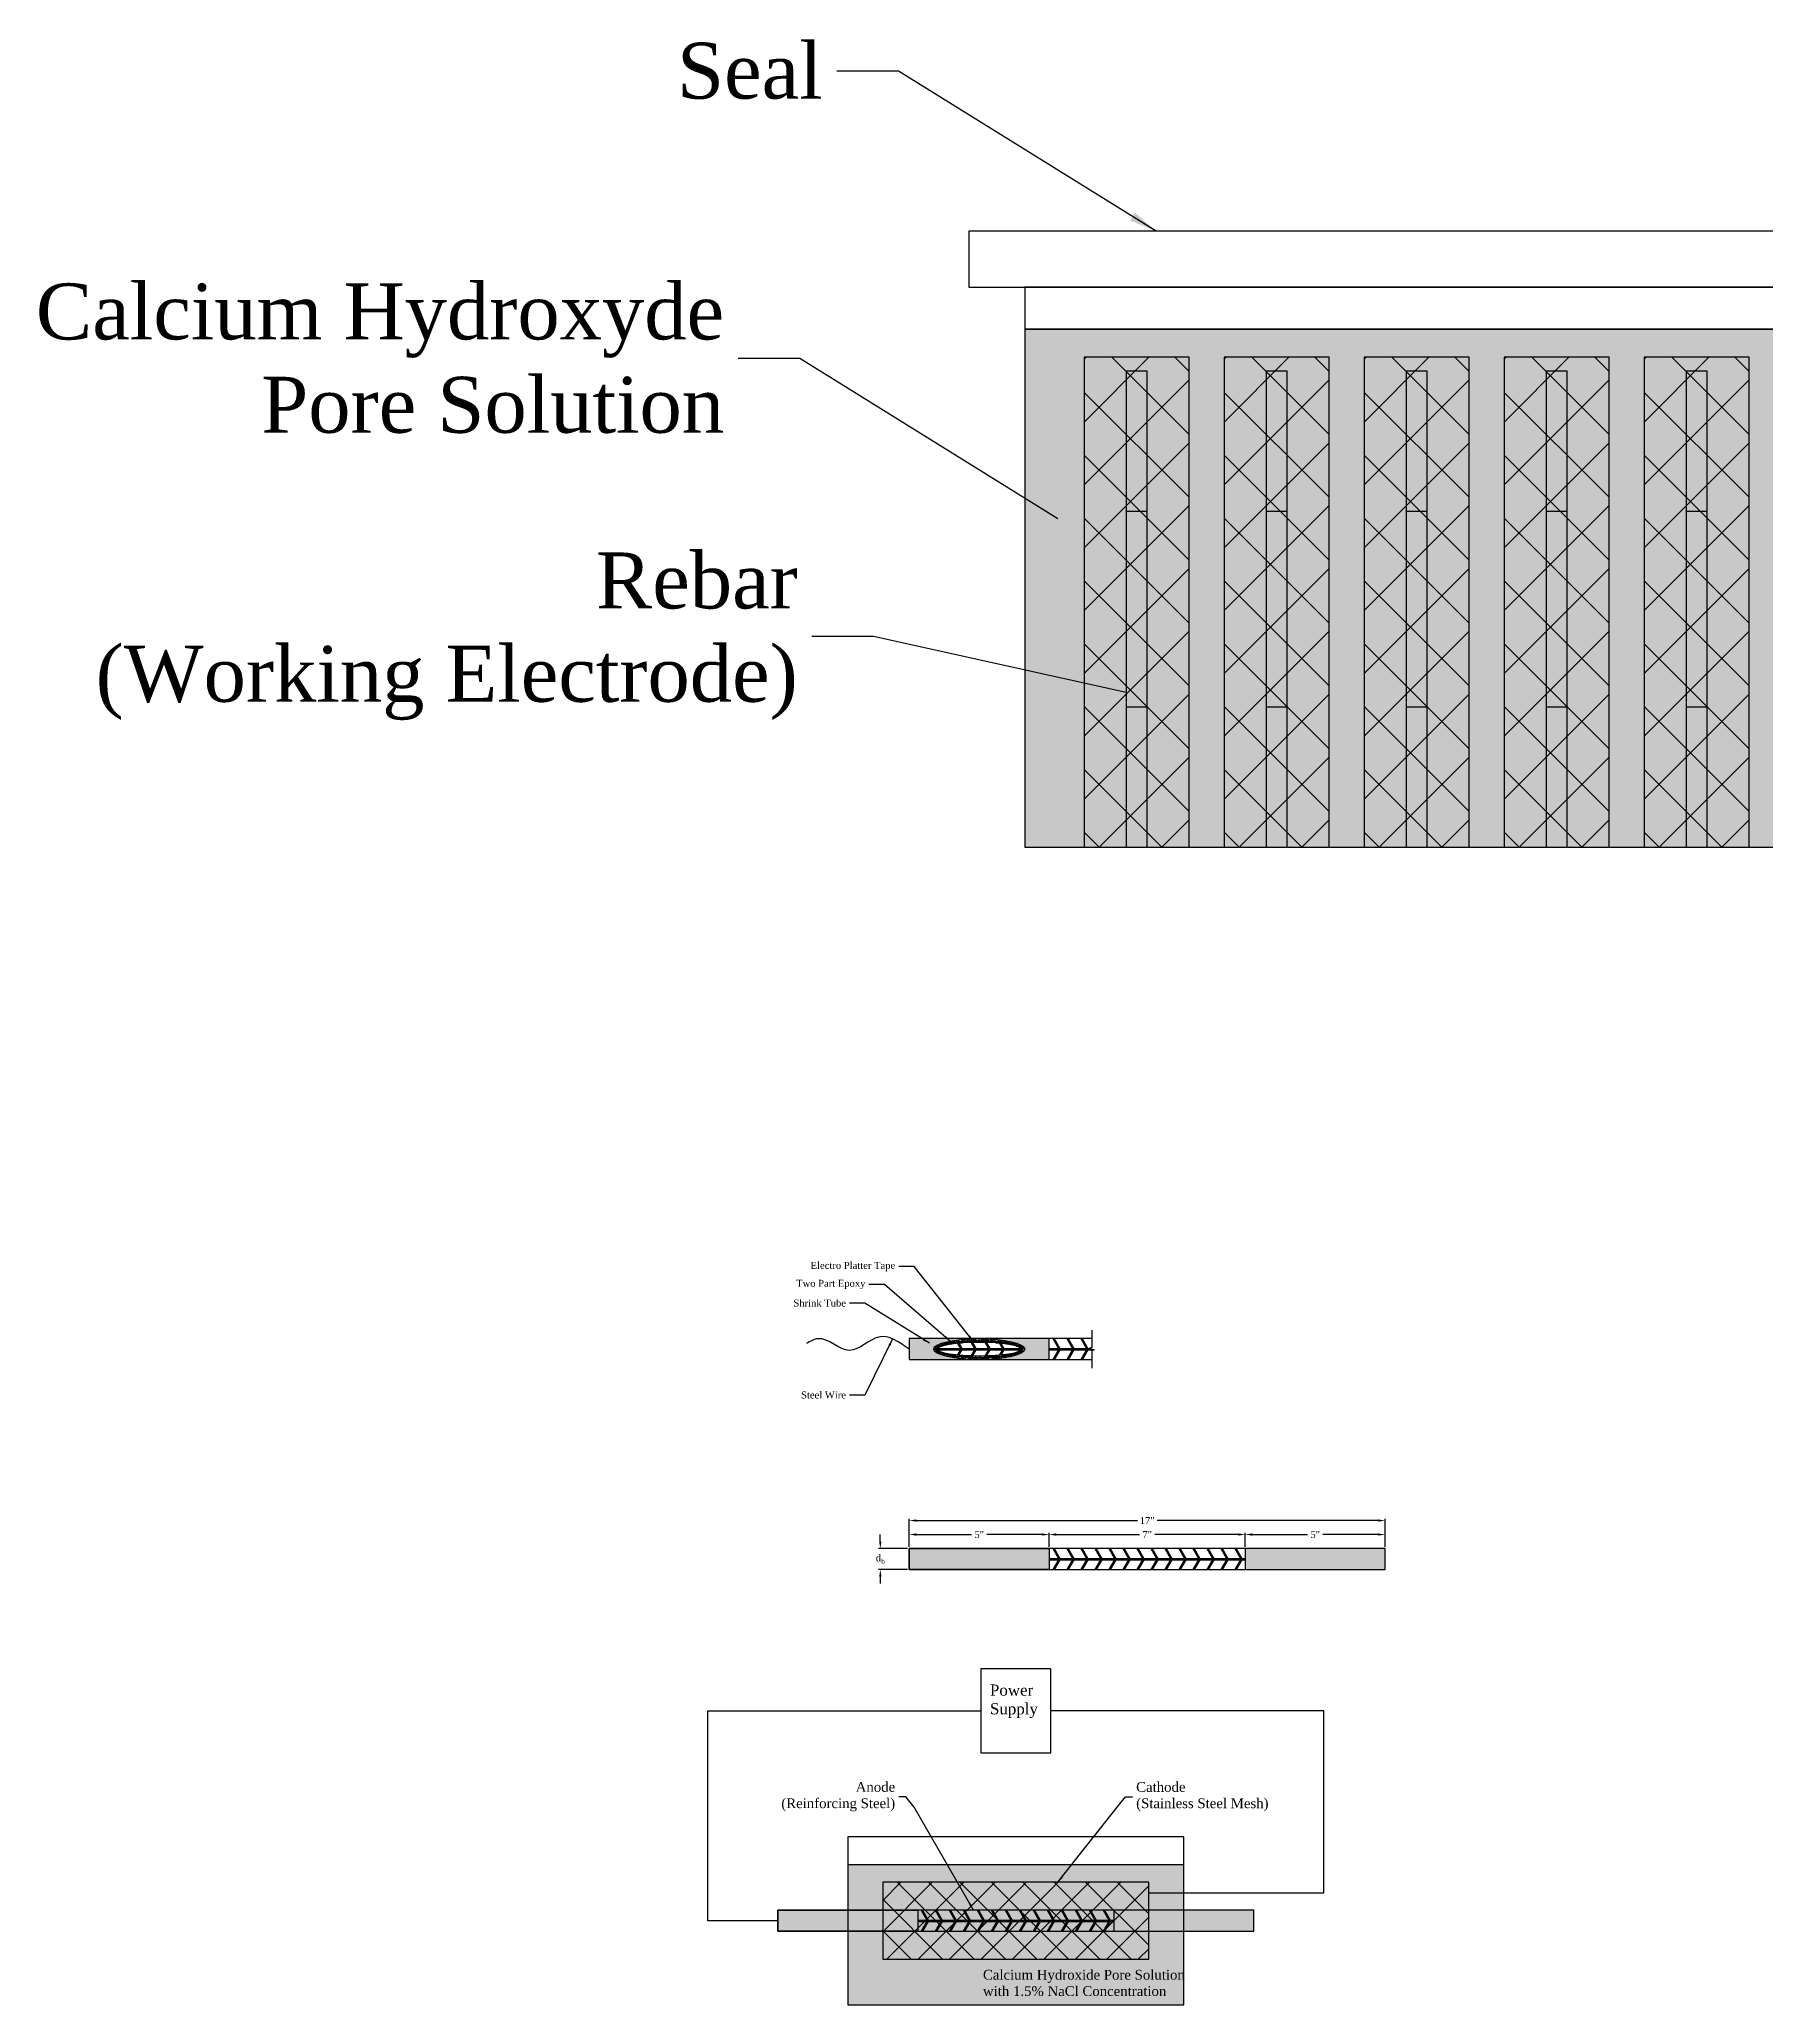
# Model space of a CAD drawing. Header units: metres. Extents: x -35 to 1129, y -141 to 51.
# Drawn here: x -35.2 to 26.5, y -41.3 to 28.9 of the extents above; entities that cross this region are included whole.
import ezdxf

# ---------------------------------------------------------------- set-up
doc = ezdxf.new("R2010")
doc.units = ezdxf.units.M
for name, color, linetype in [('L01', 1, 'Continuous'), ('L02', 2, 'Continuous'), ('L03', 3, 'Continuous'), ('L04', 4, 'Continuous'), ('L05', 5, 'Continuous'), ('L06', 6, 'Continuous')]:
    doc.layers.add(name, color=color, linetype=linetype)
doc.styles.add('TNR', font='times.ttf')
doc.dimstyles.new('Annnotation_01', dxfattribs={"dimtxt": 1, "dimasz": 1, "dimexe": 0.25, "dimexo": 0.25, "dimgap": 0.5, "dimtad": 0, "dimtih": 1, "dimtoh": 1, "dimdec": 4, "dimzin": 0, "dimdsep": 46, "dimtxsty": 'TNR', "dimcen": 0.25, "dimadec": 0, "dimazin": 0, "dimtfac": 1, "dimtdec": 4, "dimtofl": 0, "dimtmove": 0, "dimatfit": 3, "dimfxl": 1, "dimtolj": 1, "dimtzin": 0, "dimarcsym": 0})
doc.dimstyles.new('Annnotation_02', dxfattribs={"dimtxt": 0.25, "dimasz": 0.25, "dimexe": 0.0625, "dimexo": 0.0625, "dimgap": 0.125, "dimtad": 0, "dimtih": 1, "dimtoh": 1, "dimdec": 4, "dimzin": 0, "dimdsep": 46, "dimtxsty": 'TNR', "dimcen": 0.0625, "dimclrd": 1, "dimclre": 1, "dimclrt": 3, "dimazin": 0, "dimtfac": 1, "dimtdec": 4, "dimtofl": 0, "dimtmove": 0, "dimatfit": 3, "dimfxl": 1, "dimtfillclr": 1, "dimtolj": 1, "dimtzin": 0, "dimarcsym": 0})

# ---------------------------------------------------------------- blocks, each defined once
blk = doc.blocks.new('*D54')
at = {"color": 1, "lineweight": -2, "transparency": 16777216}
for p, q in [((-4.125, -24.992), (-4.125, -24.492)), ((-3.875, -24.555), (-1.897, -24.555)), ((0.625, -24.555), (-1.353, -24.555)), ((0.875, -24.992), (0.875, -24.492))]:
    blk.add_line(p, q, dxfattribs=at)
at = {"color": 1, "transparency": 16777216}
for points in [[(-3.875, -24.513), (-3.875, -24.596), (-4.125, -24.555)], [(0.625, -24.513), (0.625, -24.596), (0.875, -24.555)]]:
    blk.add_solid(points, dxfattribs=at)
at = {"layer": 'Defpoints', "color": 0, "transparency": 16777216}
for p in [(0.875, -24.555), (-4.125, -25.055), (0.875, -25.055)]:
    blk.add_point(p, dxfattribs=at)
at = {"color": 3, "transparency": 16777216, "insert": (-1.625, -24.555), "char_height": 0.25, "attachment_point": 5, "style": 'TNR'}
blk.add_mtext('\\A1;5"', dxfattribs=at)
blk = doc.blocks.new('*D55')
at = {"color": 1, "lineweight": -2, "transparency": 16777216}
for p, q in [((0.875, -24.992), (0.875, -24.492)), ((1.125, -24.555), (4.101, -24.555)), ((7.625, -24.555), (4.649, -24.555)), ((7.875, -24.992), (7.875, -24.492))]:
    blk.add_line(p, q, dxfattribs=at)
at = {"color": 1, "transparency": 16777216}
for points in [[(1.125, -24.513), (1.125, -24.596), (0.875, -24.555)], [(7.625, -24.513), (7.625, -24.596), (7.875, -24.555)]]:
    blk.add_solid(points, dxfattribs=at)
at = {"layer": 'Defpoints', "color": 0, "transparency": 16777216}
for p in [(7.875, -24.555), (0.875, -25.055), (7.875, -25.055)]:
    blk.add_point(p, dxfattribs=at)
at = {"color": 3, "transparency": 16777216, "insert": (4.375, -24.555), "char_height": 0.25, "attachment_point": 5, "style": 'TNR'}
blk.add_mtext('\\A1;7"', dxfattribs=at)
blk = doc.blocks.new('*D56')
at = {"color": 1, "lineweight": -2, "transparency": 16777216}
for p, q in [((7.875, -24.992), (7.875, -24.492)), ((8.125, -24.555), (10.103, -24.555)), ((12.625, -24.555), (10.647, -24.555)), ((12.875, -24.992), (12.875, -24.492))]:
    blk.add_line(p, q, dxfattribs=at)
at = {"color": 1, "transparency": 16777216}
for points in [[(8.125, -24.513), (8.125, -24.596), (7.875, -24.555)], [(12.625, -24.513), (12.625, -24.596), (12.875, -24.555)]]:
    blk.add_solid(points, dxfattribs=at)
at = {"layer": 'Defpoints', "color": 0, "transparency": 16777216}
for p in [(12.875, -24.555), (7.875, -25.055), (12.875, -25.055)]:
    blk.add_point(p, dxfattribs=at)
at = {"color": 3, "transparency": 16777216, "insert": (10.375, -24.555), "char_height": 0.25, "attachment_point": 5, "style": 'TNR'}
blk.add_mtext('\\A1;5"', dxfattribs=at)
blk = doc.blocks.new('*D57')
at = {"color": 1, "lineweight": -2, "transparency": 16777216}
for p, q in [((-4.125, -24.992), (-4.125, -23.992)), ((-3.875, -24.055), (4.024, -24.055)), ((12.625, -24.055), (4.726, -24.055)), ((12.875, -24.992), (12.875, -23.992))]:
    blk.add_line(p, q, dxfattribs=at)
at = {"color": 1, "transparency": 16777216}
for points in [[(-3.875, -24.013), (-3.875, -24.096), (-4.125, -24.055)], [(12.625, -24.013), (12.625, -24.096), (12.875, -24.055)]]:
    blk.add_solid(points, dxfattribs=at)
at = {"layer": 'Defpoints', "color": 0, "transparency": 16777216}
for p in [(12.875, -24.055), (-4.125, -25.055), (12.875, -25.055)]:
    blk.add_point(p, dxfattribs=at)
at = {"color": 3, "transparency": 16777216, "insert": (4.375, -24.055), "char_height": 0.25, "attachment_point": 5, "style": 'TNR'}
blk.add_mtext('\\A1;17"', dxfattribs=at)
blk = doc.blocks.new('*D58')
at = {"color": 1, "lineweight": -2, "transparency": 16777216}
for p, q in [((-5.156, -24.805), (-5.156, -24.555)), ((-4.188, -25.055), (-5.218, -25.055)), ((-4.188, -25.805), (-5.218, -25.805)), ((-5.156, -26.055), (-5.156, -26.305))]:
    blk.add_line(p, q, dxfattribs=at)
at = {"color": 1, "transparency": 16777216}
for points in [[(-5.197, -24.805), (-5.114, -24.805), (-5.156, -25.055)], [(-5.197, -26.055), (-5.114, -26.055), (-5.156, -25.805)]]:
    blk.add_solid(points, dxfattribs=at)
at = {"layer": 'Defpoints', "color": 0, "transparency": 16777216}
for p in [(-4.125, -25.055), (-5.156, -25.805), (-4.125, -25.805)]:
    blk.add_point(p, dxfattribs=at)
at = {"color": 3, "transparency": 16777216, "insert": (-5.156, -25.43), "char_height": 0.25, "attachment_point": 5, "style": 'TNR'}
blk.add_mtext('\\A1;d{\\H0.7x;\\S^ b;}', dxfattribs=at)

msp = doc.modelspace()

# ---------------------------------------------------------------- hatches: boundary and pattern name
h = msp.add_hatch(color=254)
h.dxf.hatch_style = 1
h.paths.add_polyline_path([(0, 0), (48, 0), (48, 18.5), (0, 18.5)])
h = msp.add_hatch(color=254)
h.dxf.hatch_style = 1
h.paths.add_polyline_path([(-6.32177, -36.34914), (-6.32177, -41.34914), (5.67823, -41.34914), (5.67823, -36.34914)])
at = {"layer": 'L01'}
h = msp.add_hatch(dxfattribs=at)
h.set_pattern_fill('ANSI37', color=256, scale=0.5)
h.set_pattern_definition([(45, (16.125, 0), (-1.12253, 1.12253), []), (135, (16.125, 0), (-1.12253, -1.12253), [])])
h.paths.add_polyline_path([(2.125, 0), (5.875, 0), (5.875, 17.5), (2.125, 17.5)])
h = msp.add_hatch(dxfattribs=at)
h.set_pattern_fill('ANSI37', color=256, scale=0.5)
h.set_pattern_definition([(45, (21.125, 0), (-1.12253, 1.12253), []), (135, (21.125, 0), (-1.12253, -1.12253), [])])
h.paths.add_polyline_path([(7.125, 0), (10.875, 0), (10.875, 17.5), (7.125, 17.5)])
h = msp.add_hatch(dxfattribs=at)
h.set_pattern_fill('ANSI37', color=256, scale=0.5)
h.set_pattern_definition([(45, (26.125, 0), (-1.12253, 1.12253), []), (135, (26.125, 0), (-1.12253, -1.12253), [])])
h.paths.add_polyline_path([(12.125, 0), (15.875, 0), (15.875, 17.5), (12.125, 17.5)])
h = msp.add_hatch(dxfattribs=at)
h.set_pattern_fill('ANSI37', color=256, scale=0.5)
h.set_pattern_definition([(45, (31.125, 0), (-1.12253, 1.12253), []), (135, (31.125, 0), (-1.12253, -1.12253), [])])
h.paths.add_polyline_path([(17.125, 0), (20.875, 0), (20.875, 17.5), (17.125, 17.5)])
h = msp.add_hatch(dxfattribs=at)
h.set_pattern_fill('ANSI37', color=256, scale=0.5)
h.set_pattern_definition([(45, (36.125, 0), (-1.12253, 1.12253), []), (135, (36.125, 0), (-1.12253, -1.12253), [])])
h.paths.add_polyline_path([(22.125, 0), (25.875, 0), (25.875, 17.5), (22.125, 17.5)])
h = msp.add_hatch(dxfattribs=at)
h.set_pattern_fill('ANSI37', color=256, scale=0.25, angle=90)
h.paths.add_polyline_path([(4.42823, -39.72414), (4.42823, -36.97414), (-5.07177, -36.97414), (-5.07177, -39.72414)])
at = {"layer": 'L02'}
h = msp.add_hatch(dxfattribs=at)
h.set_pattern_fill('GRATE', color=256, scale=0.05)
edge = h.paths.add_edge_path()
edge.add_ellipse((-1.625, -17.9298), major_axis=(1.5625, 0), ratio=0.2, start_angle=0, end_angle=360)
edge = h.paths.add_edge_path(flags=16)
edge.add_ellipse((-1.625, -17.9298), major_axis=(1.5, 0), ratio=0.16666667, start_angle=119.3121488, end_angle=121.4075513, ccw=False)
edge.add_ellipse((-1.625, -17.9298), major_axis=(1.5, 0), ratio=0.16666667, start_angle=101.5337094, end_angle=119.3121488, ccw=False)
edge.add_ellipse((-1.625, -17.9298), major_axis=(1.5, 0), ratio=0.16666667, start_angle=99.6250371, end_angle=101.5337094, ccw=False)
edge.add_ellipse((-1.625, -17.9298), major_axis=(1.5, 0), ratio=0.16666667, start_angle=82.3979652, end_angle=99.6250371, ccw=False)
edge.add_ellipse((-1.625, -17.9298), major_axis=(1.5, 0), ratio=0.16666667, start_angle=80.4379217, end_angle=82.3979652, ccw=False)
edge.add_ellipse((-1.625, -17.9298), major_axis=(1.5, 0), ratio=0.16666667, start_angle=61.5494283, end_angle=80.4379217, ccw=False)
edge.add_ellipse((-1.625, -17.9298), major_axis=(1.5, 0), ratio=0.16666667, start_angle=59.2253822, end_angle=61.5494283, ccw=False)
edge.add_ellipse((-1.625, -17.9298), major_axis=(1.5, 0), ratio=0.16666667, start_angle=5.7391705, end_angle=59.2253822, ccw=False)
edge.add_ellipse((-1.625, -17.9298), major_axis=(1.5, 0), ratio=0.16666667, start_angle=354.2608295, end_angle=365.7391705, ccw=False)
edge.add_ellipse((-1.625, -17.9298), major_axis=(1.5, 0), ratio=0.16666667, start_angle=301.3663684, end_angle=354.2608295, ccw=False)
edge.add_ellipse((-1.625, -17.9298), major_axis=(1.5, 0), ratio=0.16666667, start_angle=299.0254438, end_angle=301.3663684, ccw=False)
edge.add_ellipse((-1.625, -17.9298), major_axis=(1.5, 0), ratio=0.16666667, start_angle=280.0548245, end_angle=299.0254438, ccw=False)
edge.add_ellipse((-1.625, -17.9298), major_axis=(1.5, 0), ratio=0.16666667, start_angle=278.0904905, end_angle=280.0548245, ccw=False)
edge.add_ellipse((-1.625, -17.9298), major_axis=(1.5, 0), ratio=0.16666667, start_angle=260.8513316, end_angle=278.0904905, ccw=False)
edge.add_ellipse((-1.625, -17.9298), major_axis=(1.5, 0), ratio=0.16666667, start_angle=258.9440059, end_angle=260.8513316, ccw=False)
edge.add_ellipse((-1.625, -17.9298), major_axis=(1.5, 0), ratio=0.16666667, start_angle=241.2063292, end_angle=258.9440059, ccw=False)
edge.add_ellipse((-1.625, -17.9298), major_axis=(1.5, 0), ratio=0.16666667, start_angle=239.1196647, end_angle=241.2063292, ccw=False)
edge.add_ellipse((-1.625, -17.9298), major_axis=(1.5, 0), ratio=0.16666667, start_angle=185.7391705, end_angle=239.1196647, ccw=False)
edge.add_ellipse((-1.625, -17.9298), major_axis=(1.5, 0), ratio=0.16666667, start_angle=174.2608295, end_angle=185.7391705, ccw=False)
edge.add_ellipse((-1.625, -17.9298), major_axis=(1.5, 0), ratio=0.16666667, start_angle=121.4075513, end_angle=174.2608295, ccw=False)
at = {"layer": 'L03'}
h = msp.add_hatch(dxfattribs=at)
h.set_pattern_fill('JIS_STN_1E', color=256, scale=0.1)
edge = h.paths.add_edge_path()
edge.add_ellipse((-1.625, -17.9298), major_axis=(1.625, 0), ratio=0.23076923, start_angle=270, end_angle=450)
edge.add_ellipse((-1.625, -17.9298), major_axis=(1.625, 0), ratio=0.23076923, start_angle=90, end_angle=270)
edge = h.paths.add_edge_path(flags=16)
edge.add_ellipse((-1.625, -17.9298), major_axis=(1.5625, 0), ratio=0.2, start_angle=0, end_angle=360)
edge = h.paths.add_edge_path(flags=0)
edge.add_ellipse((-1.625, -17.9298), major_axis=(1.5, 0), ratio=0.16666667, start_angle=101.5337094, end_angle=119.3121488, ccw=False)
edge.add_ellipse((-1.625, -17.9298), major_axis=(1.5, 0), ratio=0.16666667, start_angle=99.6250371, end_angle=101.5337094, ccw=False)
edge.add_ellipse((-1.625, -17.9298), major_axis=(1.5, 0), ratio=0.16666667, start_angle=82.3979652, end_angle=99.6250371, ccw=False)
edge.add_ellipse((-1.625, -17.9298), major_axis=(1.5, 0), ratio=0.16666667, start_angle=80.4379217, end_angle=82.3979652, ccw=False)
edge.add_ellipse((-1.625, -17.9298), major_axis=(1.5, 0), ratio=0.16666667, start_angle=61.5494283, end_angle=80.4379217, ccw=False)
edge.add_ellipse((-1.625, -17.9298), major_axis=(1.5, 0), ratio=0.16666667, start_angle=59.2253822, end_angle=61.5494283, ccw=False)
edge.add_ellipse((-1.625, -17.9298), major_axis=(1.5, 0), ratio=0.16666667, start_angle=5.7391705, end_angle=59.2253822, ccw=False)
edge.add_ellipse((-1.625, -17.9298), major_axis=(1.5, 0), ratio=0.16666667, start_angle=354.2608295, end_angle=365.7391705, ccw=False)
edge.add_ellipse((-1.625, -17.9298), major_axis=(1.5, 0), ratio=0.16666667, start_angle=301.3663684, end_angle=354.2608295, ccw=False)
edge.add_ellipse((-1.625, -17.9298), major_axis=(1.5, 0), ratio=0.16666667, start_angle=299.0254438, end_angle=301.3663684, ccw=False)
edge.add_ellipse((-1.625, -17.9298), major_axis=(1.5, 0), ratio=0.16666667, start_angle=280.0548245, end_angle=299.0254438, ccw=False)
edge.add_ellipse((-1.625, -17.9298), major_axis=(1.5, 0), ratio=0.16666667, start_angle=278.0904905, end_angle=280.0548245, ccw=False)
edge.add_ellipse((-1.625, -17.9298), major_axis=(1.5, 0), ratio=0.16666667, start_angle=260.8513316, end_angle=278.0904905, ccw=False)
edge.add_ellipse((-1.625, -17.9298), major_axis=(1.5, 0), ratio=0.16666667, start_angle=258.9440059, end_angle=260.8513316, ccw=False)
edge.add_ellipse((-1.625, -17.9298), major_axis=(1.5, 0), ratio=0.16666667, start_angle=241.2063292, end_angle=258.9440059, ccw=False)
edge.add_ellipse((-1.625, -17.9298), major_axis=(1.5, 0), ratio=0.16666667, start_angle=239.1196647, end_angle=241.2063292, ccw=False)
edge.add_ellipse((-1.625, -17.9298), major_axis=(1.5, 0), ratio=0.16666667, start_angle=185.7391705, end_angle=239.1196647, ccw=False)
edge.add_ellipse((-1.625, -17.9298), major_axis=(1.5, 0), ratio=0.16666667, start_angle=174.2608295, end_angle=185.7391705, ccw=False)
edge.add_ellipse((-1.625, -17.9298), major_axis=(1.5, 0), ratio=0.16666667, start_angle=121.4075513, end_angle=174.2608295, ccw=False)
edge.add_ellipse((-1.625, -17.9298), major_axis=(1.5, 0), ratio=0.16666667, start_angle=119.3121488, end_angle=121.4075513, ccw=False)
at = {"layer": 'L05'}
h = msp.add_hatch(color=256, dxfattribs=at)
h.dxf.hatch_style = 1
h.paths.add_polyline_path([(3.625, 12), (4.375, 12), (4.375, 17), (3.625, 17)])
h = msp.add_hatch(color=256, dxfattribs=at)
h.dxf.hatch_style = 1
h.paths.add_polyline_path([(8.625, 12), (9.375, 12), (9.375, 17), (8.625, 17)])
h = msp.add_hatch(color=256, dxfattribs=at)
h.dxf.hatch_style = 1
h.paths.add_polyline_path([(13.625, 12), (14.375, 12), (14.375, 17), (13.625, 17)])
h = msp.add_hatch(color=256, dxfattribs=at)
h.dxf.hatch_style = 1
h.paths.add_polyline_path([(18.625, 12), (19.375, 12), (19.375, 17), (18.625, 17)])
h = msp.add_hatch(color=256, dxfattribs=at)
h.dxf.hatch_style = 1
h.paths.add_polyline_path([(23.625, 12), (24.375, 12), (24.375, 17), (23.625, 17)])
h = msp.add_hatch(color=256, dxfattribs=at)
h.dxf.hatch_style = 1
h.paths.add_polyline_path([(3.625, 0), (4.375, 0), (4.375, 5), (3.625, 5)])
h = msp.add_hatch(color=256, dxfattribs=at)
h.dxf.hatch_style = 1
h.paths.add_polyline_path([(8.625, 0), (9.375, 0), (9.375, 5), (8.625, 5)])
h = msp.add_hatch(color=256, dxfattribs=at)
h.dxf.hatch_style = 1
h.paths.add_polyline_path([(13.625, 0), (14.375, 0), (14.375, 5), (13.625, 5)])
h = msp.add_hatch(color=256, dxfattribs=at)
h.dxf.hatch_style = 1
h.paths.add_polyline_path([(18.625, 0), (19.375, 0), (19.375, 5), (18.625, 5)])
h = msp.add_hatch(color=256, dxfattribs=at)
h.dxf.hatch_style = 1
h.paths.add_polyline_path([(23.625, 0), (24.375, 0), (24.375, 5), (23.625, 5)])
h = msp.add_hatch(color=251, dxfattribs=at)
h.dxf.hatch_style = 1
edge = h.paths.add_edge_path()
edge.add_ellipse((-1.625, -17.9298), major_axis=(1.625, 0), ratio=0.23076923, start_angle=90, end_angle=270, ccw=False)
edge.add_line((-1.625, -17.5548), (-4.125, -17.5548))
edge.add_line((-4.125, -17.5548), (-4.125, -18.3048))
edge.add_line((-4.125, -18.3048), (-1.625, -18.3048))
h = msp.add_hatch(color=251, dxfattribs=at)
h.dxf.hatch_style = 1
edge = h.paths.add_edge_path()
edge.add_line((0.875, -18.3048), (0.875, -17.5548))
edge.add_line((0.875, -17.5548), (-1.625, -17.5548))
edge.add_ellipse((-1.625, -17.9298), major_axis=(1.625, 0), ratio=0.23076923, start_angle=270, end_angle=450, ccw=False)
edge.add_line((-1.625, -18.3048), (0.875, -18.3048))
h = msp.add_hatch(color=251, dxfattribs=at)
h.dxf.hatch_style = 1
h.paths.add_polyline_path([(0.875, -25.8048), (0.875, -25.0548), (-4.125, -25.0548), (-4.125, -25.8048)])
h = msp.add_hatch(color=251, dxfattribs=at)
h.dxf.hatch_style = 1
h.paths.add_polyline_path([(12.875, -25.8048), (12.875, -25.0548), (7.875, -25.0548), (7.875, -25.8048)])
h = msp.add_hatch(color=251, dxfattribs=at)
h.dxf.hatch_style = 1
h.paths.add_polyline_path([(-3.82177, -38.72414), (-3.82177, -37.97414), (-8.82177, -37.97414), (-8.82177, -38.72414)])
h = msp.add_hatch(color=251, dxfattribs=at)
h.dxf.hatch_style = 1
h.paths.add_polyline_path([(8.17823, -38.72414), (8.17823, -37.97414), (3.17823, -37.97414), (3.17823, -38.72414)])

# ---------------------------------------------------------------- linework, layer by layer
at = {"color": 254}
msp.add_line((0, 18.5), (48, 18.5), dxfattribs=at)
for points in [[(0, 0), (48, 0), (48, 18.5), (0, 18.5)], [(-6.32177, -41.34914), (5.67823, -41.34914), (5.67823, -36.34914), (-6.32177, -36.34914)]]:
    msp.add_lwpolyline(points, close=True, dxfattribs=at)
at = {"layer": 'L01'}
for p, q in [((-3.11748, -17.9048), (-0.13252, -17.9048)), ((-3.11748, -17.9548), (-0.13252, -17.9548)), ((-2.40668, -17.71643), (-2.29793, -17.9048)), ((-2.39487, -18.14436), (-2.28543, -17.9548)), ((-2.35935, -17.71181), (-2.24793, -17.9048)), ((-2.34749, -18.14889), (-2.23543, -17.9548)), ((-1.92492, -17.68485), (-1.79793, -17.9048)), ((-1.9135, -18.17662), (-1.78543, -17.9548)), ((-1.8758, -17.68332), (-1.74793, -17.9048)), ((-1.8635, -18.17662), (-1.73543, -17.9548)), ((-1.42656, -17.682), (-1.29793, -17.9048)), ((-1.41389, -18.17732), (-1.28543, -17.9548)), ((-1.37656, -17.682), (-1.24793, -17.9048)), ((-1.36311, -18.17596), (-1.23543, -17.9548)), ((-0.9104, -17.71), (-0.79793, -17.9048)), ((-0.8972, -18.14841), (-0.78543, -17.9548)), ((-0.85751, -17.71501), (-0.74793, -17.9048)), ((-0.84424, -18.14327), (-0.73543, -17.9548)), ((0.875, -17.9048), (2.32988, -17.9048)), ((0.875, -17.9548), (2.46725, -17.9548)), ((1, -17.5548), (1.20207, -17.9048)), ((1.0125, -18.3048), (1.21457, -17.9548)), ((1.05, -17.5548), (1.25207, -17.9048)), ((1.0625, -18.3048), (1.26457, -17.9548)), ((1.5, -17.5548), (1.70207, -17.9048)), ((1.5125, -18.3048), (1.71457, -17.9548)), ((1.55, -17.5548), (1.75207, -17.9048)), ((1.5625, -18.3048), (1.76457, -17.9548)), ((2, -17.5548), (2.20207, -17.9048)), ((2.0125, -18.3048), (2.21457, -17.9548)), ((2.05, -17.5548), (2.25207, -17.9048)), ((2.0625, -18.3048), (2.26457, -17.9548)), ((1, -25.0548), (1.20207, -25.4048)), ((1.05, -25.0548), (1.25207, -25.4048)), ((1.5, -25.0548), (1.70207, -25.4048)), ((1.55, -25.0548), (1.75207, -25.4048)), ((2, -25.0548), (2.20207, -25.4048)), ((2.05, -25.0548), (2.25207, -25.4048)), ((2.5, -25.0548), (2.70207, -25.4048)), ((2.55, -25.0548), (2.75207, -25.4048)), ((3, -25.0548), (3.20207, -25.4048)), ((3.05, -25.0548), (3.25207, -25.4048)), ((3.5, -25.0548), (3.70207, -25.4048)), ((3.55, -25.0548), (3.75207, -25.4048)), ((4, -25.0548), (4.20207, -25.4048)), ((4.05, -25.0548), (4.25207, -25.4048)), ((4.5, -25.0548), (4.70207, -25.4048)), ((4.55, -25.0548), (4.75207, -25.4048)), ((5, -25.0548), (5.20207, -25.4048)), ((5.05, -25.0548), (5.25207, -25.4048)), ((5.5, -25.0548), (5.70207, -25.4048)), ((5.55, -25.0548), (5.75207, -25.4048)), ((6, -25.0548), (6.20207, -25.4048)), ((6.05, -25.0548), (6.25207, -25.4048)), ((6.5, -25.0548), (6.70207, -25.4048)), ((6.55, -25.0548), (6.75207, -25.4048)), ((7, -25.0548), (7.20207, -25.4048)), ((7.05, -25.0548), (7.25207, -25.4048)), ((7.5, -25.0548), (7.70207, -25.4048)), ((7.55, -25.0548), (7.75207, -25.4048)), ((0.875, -25.4048), (7.875, -25.4048)), ((0.875, -25.4548), (7.875, -25.4548)), ((1.0125, -25.8048), (1.21457, -25.4548)), ((1.0625, -25.8048), (1.26457, -25.4548)), ((1.5125, -25.8048), (1.71457, -25.4548)), ((1.5625, -25.8048), (1.76457, -25.4548)), ((2.0125, -25.8048), (2.21457, -25.4548)), ((2.0625, -25.8048), (2.26457, -25.4548)), ((2.5125, -25.8048), (2.71457, -25.4548)), ((2.5625, -25.8048), (2.76457, -25.4548)), ((3.0125, -25.8048), (3.21457, -25.4548)), ((3.0625, -25.8048), (3.26457, -25.4548)), ((3.5125, -25.8048), (3.71457, -25.4548)), ((3.5625, -25.8048), (3.76457, -25.4548)), ((4.0125, -25.8048), (4.21457, -25.4548)), ((4.0625, -25.8048), (4.26457, -25.4548)), ((4.5125, -25.8048), (4.71457, -25.4548)), ((4.5625, -25.8048), (4.76457, -25.4548)), ((5.0125, -25.8048), (5.21457, -25.4548)), ((5.0625, -25.8048), (5.26457, -25.4548)), ((5.5125, -25.8048), (5.71457, -25.4548)), ((5.5625, -25.8048), (5.76457, -25.4548)), ((6.0125, -25.8048), (6.21457, -25.4548)), ((6.0625, -25.8048), (6.26457, -25.4548)), ((6.5125, -25.8048), (6.71457, -25.4548)), ((6.5625, -25.8048), (6.76457, -25.4548)), ((7.0125, -25.8048), (7.21457, -25.4548)), ((7.0625, -25.8048), (7.26457, -25.4548)), ((7.5125, -25.8048), (7.71457, -25.4548)), ((7.5625, -25.8048), (7.76457, -25.4548)), ((-3.82177, -38.32414), (3.17823, -38.32414)), ((-3.82177, -38.37414), (3.17823, -38.37414)), ((-3.69677, -37.97414), (-3.4947, -38.32414)), ((-3.68427, -38.72414), (-3.4822, -38.37414)), ((-3.64677, -37.97414), (-3.4447, -38.32414)), ((-3.63427, -38.72414), (-3.4322, -38.37414)), ((-3.19677, -37.97414), (-2.9947, -38.32414)), ((-3.18427, -38.72414), (-2.9822, -38.37414)), ((-3.14677, -37.97414), (-2.9447, -38.32414)), ((-3.13427, -38.72414), (-2.9322, -38.37414)), ((-2.69677, -37.97414), (-2.4947, -38.32414)), ((-2.68427, -38.72414), (-2.4822, -38.37414)), ((-2.64677, -37.97414), (-2.4447, -38.32414)), ((-2.63427, -38.72414), (-2.4322, -38.37414)), ((-2.19677, -37.97414), (-1.9947, -38.32414)), ((-2.18427, -38.72414), (-1.9822, -38.37414)), ((-2.14677, -37.97414), (-1.9447, -38.32414)), ((-2.13427, -38.72414), (-1.9322, -38.37414)), ((-1.69677, -37.97414), (-1.4947, -38.32414)), ((-1.68427, -38.72414), (-1.4822, -38.37414)), ((-1.64677, -37.97414), (-1.4447, -38.32414)), ((-1.63427, -38.72414), (-1.4322, -38.37414)), ((-1.19677, -37.97414), (-0.9947, -38.32414)), ((-1.18427, -38.72414), (-0.9822, -38.37414)), ((-1.14677, -37.97414), (-0.9447, -38.32414)), ((-1.13427, -38.72414), (-0.9322, -38.37414)), ((-0.69677, -37.97414), (-0.4947, -38.32414)), ((-0.68427, -38.72414), (-0.4822, -38.37414)), ((-0.64677, -37.97414), (-0.4447, -38.32414)), ((-0.63427, -38.72414), (-0.4322, -38.37414)), ((-0.19677, -37.97414), (0.0053, -38.32414)), ((-0.18427, -38.72414), (0.0178, -38.37414)), ((-0.14677, -37.97414), (0.0553, -38.32414)), ((-0.13427, -38.72414), (0.0678, -38.37414)), ((0.30323, -37.97414), (0.5053, -38.32414)), ((0.31573, -38.72414), (0.5178, -38.37414)), ((0.35323, -37.97414), (0.5553, -38.32414)), ((0.36573, -38.72414), (0.5678, -38.37414)), ((0.80323, -37.97414), (1.0053, -38.32414)), ((0.81573, -38.72414), (1.0178, -38.37414)), ((0.85323, -37.97414), (1.0553, -38.32414)), ((0.86573, -38.72414), (1.0678, -38.37414)), ((1.30323, -37.97414), (1.5053, -38.32414)), ((1.31573, -38.72414), (1.5178, -38.37414)), ((1.35323, -37.97414), (1.5553, -38.32414)), ((1.36573, -38.72414), (1.5678, -38.37414)), ((1.80323, -37.97414), (2.0053, -38.32414)), ((1.81573, -38.72414), (2.0178, -38.37414)), ((1.85323, -37.97414), (2.0553, -38.32414)), ((1.86573, -38.72414), (2.0678, -38.37414)), ((2.30323, -37.97414), (2.5053, -38.32414)), ((2.31573, -38.72414), (2.5178, -38.37414)), ((2.35323, -37.97414), (2.5553, -38.32414)), ((2.36573, -38.72414), (2.5678, -38.37414)), ((2.80323, -37.97414), (3.0053, -38.32414)), ((2.81573, -38.72414), (3.0178, -38.37414)), ((2.85323, -37.97414), (3.0553, -38.32414)), ((2.86573, -38.72414), (3.0678, -38.37414))]:
    msp.add_line(p, q, dxfattribs=at)
for points in [[(2.125, 0), (5.875, 0), (5.875, 17.5), (2.125, 17.5)], [(7.125, 0), (10.875, 0), (10.875, 17.5), (7.125, 17.5)], [(12.125, 0), (15.875, 0), (15.875, 17.5), (12.125, 17.5)], [(17.125, 0), (20.875, 0), (20.875, 17.5), (17.125, 17.5)], [(22.125, 0), (25.875, 0), (25.875, 17.5), (22.125, 17.5)], [(4.42823, -39.72414), (4.42823, -36.97414), (-5.07177, -36.97414), (-5.07177, -39.72414)]]:
    msp.add_lwpolyline(points, close=True, dxfattribs=at)
at = {"layer": 'L01', "flags": 128}
for points in [[(-8.82177, -38.34914), (-11.32177, -38.34914), (-11.32177, -30.84914), (-1.57177, -30.84914)], [(4.42823, -37.34914), (10.67823, -37.34914), (10.67823, -30.84914), (0.92823, -30.84914)]]:
    msp.add_lwpolyline(points, dxfattribs=at)
at = {"layer": 'L01'}
msp.add_spline([(-4.125, -17.9298), (-5.21502, -17.49815), (-6.25445, -17.97637), (-7.38361, -17.55793), (-7.79489, -17.72979)], degree=3, dxfattribs=at)
at = {"layer": 'L02', "linetype": 'Continuous', "flags": 128}
msp.add_lwpolyline([(2.39856, -17.2498), (2.39856, -17.8673), (2.31271, -17.89855), (2.48442, -17.96105), (2.39856, -17.9923), (2.39856, -18.6098)], dxfattribs=at)
at = {"layer": 'L02'}
msp.add_lwpolyline([(-1.57177, -32.34914), (0.92823, -32.34914), (0.92823, -29.34914), (-1.57177, -29.34914)], close=True, dxfattribs=at)
at = {"layer": 'L03'}
msp.add_ellipse((-1.625, -17.9298), major_axis=(1.5, 0), ratio=0.16666667, dxfattribs=at)
at = {"layer": 'L04'}
for points in [[(3.625, 0), (4.375, 0), (4.375, 17), (3.625, 17)], [(8.625, 0), (9.375, 0), (9.375, 17), (8.625, 17)], [(13.625, 0), (14.375, 0), (14.375, 17), (13.625, 17)], [(18.625, 0), (19.375, 0), (19.375, 17), (18.625, 17)], [(23.625, 0), (24.375, 0), (24.375, 17), (23.625, 17)], [(12.875, -25.8048), (12.875, -25.0548), (-4.125, -25.0548), (-4.125, -25.8048)], [(8.17823, -38.72414), (8.17823, -37.97414), (-8.82177, -37.97414), (-8.82177, -38.72414)]]:
    msp.add_lwpolyline(points, close=True, dxfattribs=at)
msp.add_lwpolyline([(2.39856, -17.5548), (-4.125, -17.5548), (-4.125, -18.3048), (2.39856, -18.3048)], dxfattribs=at)
msp.add_ellipse((-1.625, -17.9298), major_axis=(1.5625, 0), ratio=0.2, dxfattribs=at)
at = {"layer": 'L05'}
for points in [[(-2, 20), (50, 20), (50, 22), (-2, 22)], [(0, 0), (48, 0), (48, 20), (0, 20)], [(3.625, 12), (4.375, 12), (4.375, 17), (3.625, 17)], [(8.625, 12), (9.375, 12), (9.375, 17), (8.625, 17)], [(13.625, 12), (14.375, 12), (14.375, 17), (13.625, 17)], [(18.625, 12), (19.375, 12), (19.375, 17), (18.625, 17)], [(23.625, 12), (24.375, 12), (24.375, 17), (23.625, 17)], [(3.625, 0), (4.375, 0), (4.375, 5), (3.625, 5)], [(8.625, 0), (9.375, 0), (9.375, 5), (8.625, 5)], [(13.625, 0), (14.375, 0), (14.375, 5), (13.625, 5)], [(18.625, 0), (19.375, 0), (19.375, 5), (18.625, 5)], [(23.625, 0), (24.375, 0), (24.375, 5), (23.625, 5)], [(0.875, -18.3048), (0.875, -17.5548), (-4.125, -17.5548), (-4.125, -18.3048)], [(-4.125, -25.8048), (-4.125, -25.0548), (0.875, -25.0548), (0.875, -25.8048)], [(12.875, -25.8048), (12.875, -25.0548), (7.875, -25.0548), (7.875, -25.8048)], [(-8.82177, -38.72414), (-8.82177, -37.97414), (-3.82177, -37.97414), (-3.82177, -38.72414)], [(8.17823, -38.72414), (8.17823, -37.97414), (3.17823, -37.97414), (3.17823, -38.72414)]]:
    msp.add_lwpolyline(points, close=True, dxfattribs=at)
msp.add_ellipse((-1.625, -17.9298), major_axis=(1.625, 0), ratio=0.23076923, dxfattribs=at)
at = {"layer": 'L06'}
msp.add_lwpolyline([(-6.32177, -41.34914), (5.67823, -41.34914), (5.67823, -35.34914), (-6.32177, -35.34914)], close=True, dxfattribs=at)

# ---------------------------------------------------------------- texts
at = {"layer": 'L03', "style": 'TNR'}
for s, insert, char_height, attachment_point in [('Seal', (-7.21403, 27.7246), 2, 6), ('Calcium Hydroxyde\\PPore Solution', (-10.73418, 17.45658), 2, 6), ('Rebar\\P(Working Electrode)', (-8.10175, 7.53104), 2, 6), ('Electro Platter Tape', (-4.62501, -14.98035), 0.25, 6), ('Shrink Tube', (-6.38194, -16.28811), 0.25, 6), ('Two Part Epoxy', (-5.68695, -15.62089), 0.25, 6), ('Steel Wire', (-6.38194, -19.5715), 0.25, 6), ('Anode\\P(Reinforcing Steel)', (-4.62501, -33.91902), 0.35, 6), ('Cathode\\P(Stainless Steel Mesh)', (3.98146, -33.91902), 0.35, 4)]:
    msp.add_mtext(s, dxfattribs=dict(at, insert=insert, char_height=char_height, attachment_point=attachment_point))
at = {"layer": 'L03', "attachment_point": 1, "style": 'TNR'}
for s, width, insert, char_height in [('Power Supply', 1.8836932, (-1.23992, -29.91065), 0.4), ('Calcium Hydroxide Pore Solution with 1.5% NaCl Concentration', 7.8959621, (-1.48992, -40.1041), 0.35)]:
    msp.add_mtext_dynamic_manual_height_columns(s, width=width, gutter_width=1, heights=[0], dxfattribs=dict(at, insert=insert, char_height=char_height))

# ---------------------------------------------------------------- dimensions: what is measured, and where the dimension line sits
dim = msp.add_linear_dim(base=(-5.15578, -25.8048), p1=(-4.125, -25.0548), p2=(-4.125, -25.8048), angle=90, text='d{\\H0.7x;\\S^ b;}', dimstyle='Annnotation_02')
dim.commit()
dim.dimension.update_dxf_attribs({"geometry": '*D58', "text_midpoint": (-5.15578, -25.4298)})
for base, p1, p2, override, picture, middle in [((12.875, -24.0548), (-4.125, -25.0548), (12.875, -25.0548), {"dimdec": 0, "dimlunit": 2, "dimpost": '"'}, '*D57', (4.375, -24.0548)), ((0.875, -24.5548), (-4.125, -25.0548), (0.875, -25.0548), {"dimdec": 0, "dimlunit": 3}, '*D54', (-1.625, -24.5548)), ((7.875, -24.5548), (0.875, -25.0548), (7.875, -25.0548), {"dimdec": 0, "dimlunit": 3}, '*D55', (4.375, -24.5548)), ((12.875, -24.5548), (7.875, -25.0548), (12.875, -25.0548), {"dimdec": 0, "dimlunit": 3}, '*D56', (10.375, -24.5548))]:
    dim = msp.add_linear_dim(base=base, p1=p1, p2=p2, dimstyle='Annnotation_02', override=override)
    dim.commit()
    dim.dimension.update_dxf_attribs({"geometry": picture, "text_midpoint": middle})

# ---------------------------------------------------------------- leaders
at = {"layer": 'L01', "annotation_type": 0, "has_hookline": 1}
for points, dimstyle, hookline_direction, text_width in [([(4.70042, 22), (-4.51166, 27.7246), (-6.71403, 27.7246)], 'Annnotation_01', 1, 4.83922), ([(1.18028, 11.73198), (-8.0318, 17.45658), (-10.23418, 17.45658)], 'Annnotation_01', 1, 23.83994), ([(3.625, 5.52413), (-5.39937, 7.53104), (-7.60175, 7.53104)], 'Annnotation_01', 1, 24.27397), ([(-1.8284, -17.66048), (-3.94941, -14.98035), (-4.50001, -14.98035)], 'Annnotation_02', 1, 2.93367), ([(-2.63383, -17.66821), (-5.01136, -15.62089), (-5.56195, -15.62089)], 'Annnotation_02', 1, 2.40627), ([(-3.40333, -17.71926), (-5.70635, -16.28811), (-6.25694, -16.28811)], 'Annnotation_02', 1, 1.80173), ([(-4.71548, -17.56821), (-5.70635, -19.5715), (-6.25694, -19.5715)], 'Annnotation_02', 1, 1.53461), ([(-1.8284, -37.97414), (-3.94941, -34.29402), (-4.25001, -33.91902), (-4.50001, -33.91902)], 'Annnotation_02', 1, 3.93277), ([(1.18486, -36.97414), (3.30587, -34.29402), (3.60646, -33.91902), (3.85646, -33.91902)], 'Annnotation_02', 0, 4.57952)]:
    msp.add_leader(points, dimstyle=dimstyle, dxfattribs=dict(at, hookline_direction=hookline_direction, text_width=text_width))

doc.saveas('drawing.dxf')
